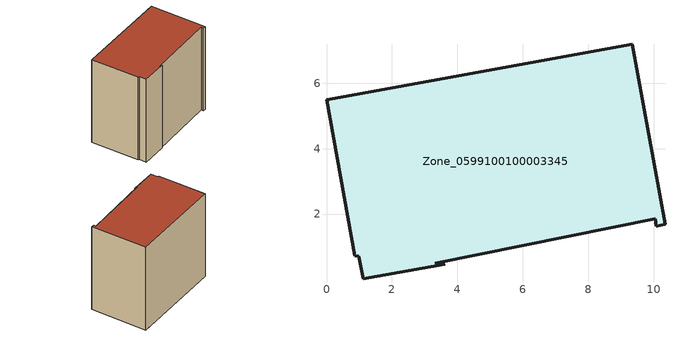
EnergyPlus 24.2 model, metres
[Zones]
Zone_0599100100003345
 floor ground (C_G): 0.87,0.73 0,5.49 9.35,7.19 10.35,1.68 10.08,1.63 10.04,1.86 3.33,0.49 3.61,0.47 1.12,0.02 0.99,0.71 z0
 wall outside (C_F): 10.35,1.68 9.35,7.19 0,5.49 0.87,0.73 0.99,0.71 1.12,0.02 3.61,0.47 3.33,0.49 10.04,1.86 10.08,1.63 10.35,1.68 z0:8.89
 roof outside (C_R): 3.61,0.47 3.33,0.49 10.04,1.86 10.08,1.63 10.35,1.68 9.35,7.19 0,5.49 0.87,0.73 0.99,0.71 1.12,0.02 z8.89
[BUILDING]
Pand.0599100100003345: North Axis=0; Terrain=City; Loads Convergence Tolerance Value=0.04; Temperature Convergence Tolerance Value=0.4; Solar Distribution=FullExterior; Maximum Number of Warmup Days=25; Minimum Number of Warmup Days=1
[Site:Location]
Rotterdam.The.Hague.AP_ZH_NLD Design_Conditions: Latitude=51.96; Longitude=4.45; Time Zone=1; Elevation=-4.5
[SITE:GROUNDTEMPERATURE:BUILDINGSURFACE]
18, 18, 18, 18, 18, 18, 18, 18, 18, 18, 18, 18
[MATERIAL] Thermal Absorptance=0.9; Solar Absorptance=0.7; Visible Absorptance=0.7
Name | Roughness | Thickness | Conductivity | Density | Specific Heat
G.TC.2006-2014 | MediumSmooth | 0.15 | 0.06 | 540 | 1210
F.TC.2006-2014 | Rough | 0.3 | 0.12 | 1920 | 840
R.TC.2006-2014 | MediumRough | 0.2 | 0.08 | 1500 | 1000
[CONSTRUCTION]
C_G: G.TC.2006-2014
C_F: F.TC.2006-2014
C_R: R.TC.2006-2014
[ZONE]
Zone_0599100100003345: Type=1; Multiplier=1; Ceiling Height=Autocalculate; Volume=Autocalculate; Floor Area=autocalculate; Part of Total Floor Area=Yes
[ZONEINFILTRATION:DESIGNFLOWRATE]
Infil_Zone_0599100100003345: Zone or ZoneList or Space or SpaceList=Zone_0599100100003345; Schedule=AlwaysOn; Design Flow Rate Calculation Method=Flow/Area; Flow Rate per Floor Area=0.0015; Constant Term Coefficient=1; Temperature Term Coefficient=0; Velocity Term Coefficient=0; Velocity Squared Term Coefficient=0
[HVACTEMPLATE:ZONE:IDEALLOADSAIRSYSTEM]
Zone_0599100100003345: Maximum Heating Supply Air Temperature=50; Minimum Cooling Supply Air Temperature=13; Maximum Heating Supply Air Humidity Ratio=0.0156; Minimum Cooling Supply Air Humidity Ratio=0.0077; Heating Limit=NoLimit; Cooling Limit=NoLimit; Dehumidification Control Type=ConstantSensibleHeatRatio; Cooling Sensible Heat Ratio=0.7; Dehumidification Setpoint=60; Humidification Control Type=None; Humidification Setpoint=30; Outdoor Air Method=None; Outdoor Air Flow Rate per Person=0.00944; Outdoor Air Flow Rate per Zone Floor Area=0; Outdoor Air Flow Rate per Zone=0; Demand Controlled Ventilation Type=None; Outdoor Air Economizer Type=NoEconomizer; Heat Recovery Type=None; Sensible Heat Recovery Effectiveness=0.7; Latent Heat Recovery Effectiveness=0.65
[ZONECONTROL:THERMOSTAT]
ThermostatControl_Zone_0599100100003345: Zone or ZoneList=Zone_0599100100003345; Control Type Schedule=DualSetpointControlType; Control 1=Thermostat_Zone_0599100100003345; Temperature Difference Between Cutout And Setpoint=0
[THERMOSTATSETPOINT:DUALSETPOINT]
Thermostat_Zone_0599100100003345: Heating Setpoint Temperature Schedule=HeatingSetpoint_Zone_0599100100003345; Cooling Setpoint Temperature Schedule=CoolingSetpoint_Zone_0599100100003345
[SCHEDULE:COMPACT]
HeatingSetpoint_Zone_0599100100003345: Through: 12/31, For: AllDays, Until: 24:00, 21
CoolingSetpoint_Zone_0599100100003345: Through: 12/31, For: AllDays, Until: 24:00, 24
DualSetpointControlType: Through: 12/31, For: AllDays, Until: 24:00, 4
AlwaysOn: Through: 12/31, For: AllDays, Until: 24:00, 1
